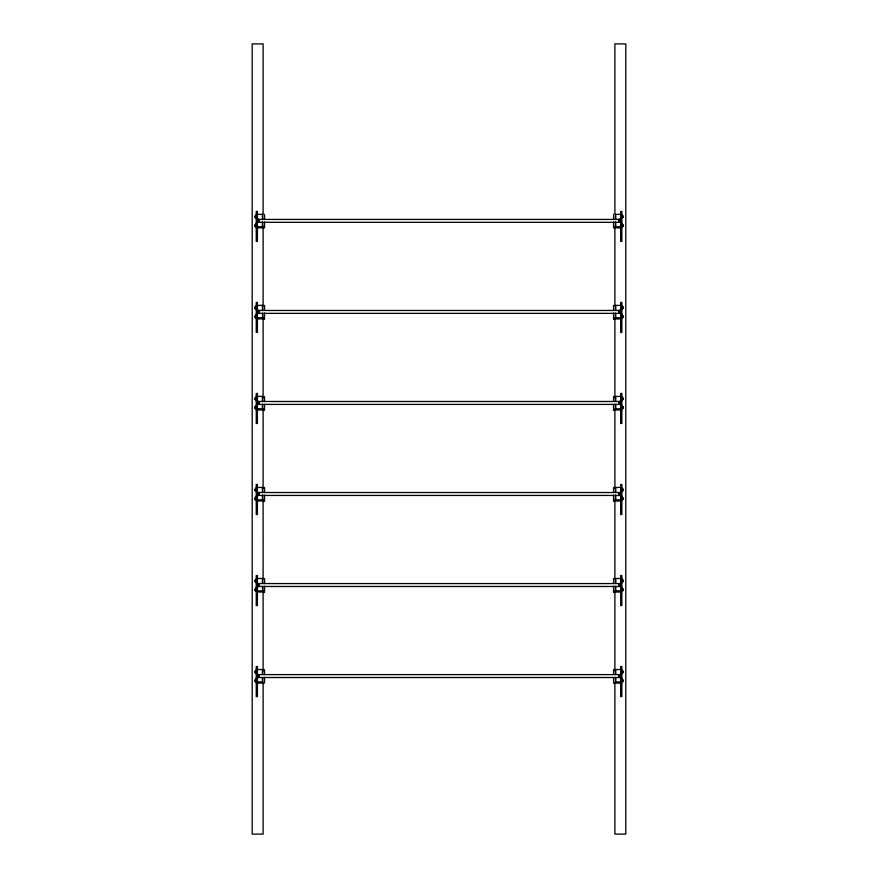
<?xml version="1.0" encoding="UTF-8"?>
<svg xmlns="http://www.w3.org/2000/svg" width="878" height="878" viewBox="0 0 878 878"><rect width="100%" height="100%" fill="white"/><g stroke="black" fill="none" stroke-linecap="round" stroke-linejoin="round"><path stroke-width="1.32" d="M255.86 217.437L255.147 217.524A2.59 2.107 0 0 1 255.147 216.8A2.59 2.36 0 0 1 255.147 215.999L255.86 215.911L255.86 217.524M256.541 225.174L255.805 225.163A2.59 2.107 0 0 1 255.838 224.45A2.59 2.36 0 0 1 255.838 223.649L256.541 223.649M255.125 224.768L255.147 224.757A2.59 2.107 0 0 0 255.147 225.47A2.59 2.36 0 0 0 255.147 226.283L255.86 226.37L255.86 224.757L255.147 224.845A2.59 2.36 0 0 0 255.147 225.646A2.59 2.107 0 0 0 255.147 226.37M255.805 225.108L255.838 225.086A2.59 2.36 0 0 1 255.838 224.285A2.59 2.107 0 0 1 255.838 223.561L255.838 223.649M255.125 306.96L255.86 306.949L255.86 308.562L255.147 308.562A2.59 2.107 0 0 1 255.147 307.838A2.59 2.36 0 0 1 255.147 307.037L255.86 307.037M255.125 308.485L255.147 308.474A2.59 2.36 0 0 1 255.147 307.662A2.59 2.107 0 0 1 255.147 306.949M255.125 317.331L255.147 317.32A2.59 2.36 0 0 1 255.147 316.508A2.59 2.107 0 0 1 255.147 315.795L255.86 315.795L255.86 317.408M256.541 407.249L255.838 407.249A2.59 2.107 0 0 1 255.838 406.525A2.59 2.36 0 0 1 255.838 405.724L256.541 405.724M255.125 406.843L255.86 406.832L255.86 408.446L255.147 408.446A2.59 2.107 0 0 1 255.147 407.721A2.59 2.36 0 0 1 255.147 406.909L255.86 406.909M255.838 407.249L256.541 407.162M255.125 408.369L255.147 408.358A2.59 2.36 0 0 1 255.147 407.546A2.59 2.107 0 0 1 255.147 406.832M622.228 215.911L622.963 215.922A2.59 2.36 0 0 1 622.941 216.8A2.59 2.107 0 0 1 622.941 217.524L622.228 217.437M622.941 217.524L622.963 217.459A2.59 2.36 0 0 0 622.941 216.625A2.59 2.107 0 0 0 622.941 215.911M622.228 226.37L622.963 226.348A2.59 2.107 0 0 0 622.941 225.646A2.59 2.36 0 0 0 622.941 224.845L622.228 224.757M255.125 489.035L255.86 489.101L255.86 490.637L255.147 490.637A2.59 2.107 0 0 1 255.147 489.913A2.59 2.36 0 0 1 255.147 489.101L255.147 489.101A2.59 2.107 0 0 0 255.147 489.737A2.59 2.36 0 0 0 255.147 490.55L255.147 490.55M255.838 498.199L255.805 498.221A2.59 2.107 0 0 1 255.838 497.563A2.59 2.36 0 0 1 255.838 496.761L255.838 496.674A2.59 2.107 0 0 0 255.838 497.398A2.59 2.36 0 0 0 255.838 498.199L256.541 498.287M255.125 497.881L255.147 497.87A2.59 2.107 0 0 0 255.147 498.583A2.59 2.36 0 0 0 255.147 499.395L255.86 499.395M622.228 307.037L622.963 307.015L622.228 306.949M622.228 308.474L622.963 308.485A2.59 2.36 0 0 0 622.941 307.662A2.59 2.107 0 0 0 622.941 306.949M622.25 316.212L622.282 316.19A2.59 2.107 0 0 0 622.25 315.487A2.59 2.36 0 0 0 622.25 314.686L621.547 314.686M622.228 315.795L622.963 315.806A2.59 2.107 0 0 1 622.941 316.508A2.59 2.36 0 0 1 622.941 317.32L622.963 317.331M255.125 581.598L255.147 581.587A2.59 2.36 0 0 1 255.147 580.775A2.59 2.107 0 0 1 255.147 580.062L255.86 580.062L255.86 581.675M256.541 589.237L255.805 589.259A2.59 2.36 0 0 1 255.838 588.425A2.59 2.107 0 0 1 255.838 587.711L256.541 587.711M255.125 588.918L255.86 588.908L255.86 590.521L255.147 590.521A2.59 2.107 0 0 1 255.147 589.796A2.59 2.36 0 0 1 255.147 588.984L255.147 588.984A2.59 2.107 0 0 0 255.147 589.621A2.59 2.36 0 0 0 255.147 590.433L255.147 590.433M622.941 398.074L622.963 398.052A2.59 2.36 0 0 1 622.941 398.875A2.59 2.107 0 0 1 622.941 399.6L622.228 399.6M621.547 405.636L622.282 405.658A2.59 2.36 0 0 1 622.25 406.525A2.59 2.107 0 0 1 622.25 407.249L621.547 407.249M622.25 407.249L622.282 407.183A2.59 2.36 0 0 0 622.25 406.36A2.59 2.107 0 0 0 622.25 405.636M622.228 406.909L622.963 406.898L622.228 406.832M622.228 408.358L622.963 408.369A2.59 2.36 0 0 0 622.941 407.546A2.59 2.107 0 0 0 622.941 406.832M255.125 671.11L255.86 671.176L255.86 672.713L255.125 672.691A2.59 2.36 0 0 1 255.147 671.813A2.59 2.107 0 0 1 255.147 671.088L255.147 671.176A2.59 2.36 0 0 0 255.147 671.988A2.59 2.107 0 0 0 255.147 672.713M255.125 672.636L255.86 672.625M255.838 678.837L255.805 678.815A2.59 2.107 0 0 0 255.838 679.462A2.59 2.36 0 0 0 255.838 680.274L256.541 680.274L255.805 680.34A2.59 2.107 0 0 1 255.838 679.638A2.59 2.36 0 0 1 255.838 678.837L256.541 678.837M255.86 681.471L255.147 681.471A2.59 2.36 0 0 1 255.147 680.659A2.59 2.107 0 0 1 255.147 679.934L255.86 679.934L255.86 681.547M622.228 489.024L622.963 489.035A2.59 2.36 0 0 1 622.941 489.913A2.59 2.107 0 0 1 622.941 490.637L622.228 490.637M622.941 490.637L622.963 490.561A2.59 2.36 0 0 0 622.941 489.737A2.59 2.107 0 0 0 622.941 489.024M622.25 498.287L622.282 498.221A2.59 2.36 0 0 0 622.25 497.398A2.59 2.107 0 0 0 622.25 496.674L622.282 496.739A2.59 2.36 0 0 1 622.25 497.563A2.59 2.107 0 0 1 622.25 498.287L621.547 498.287M622.941 497.947L622.963 497.936A2.59 2.36 0 0 1 622.941 498.759A2.59 2.107 0 0 1 622.941 499.483L622.228 499.483M622.282 589.259L622.25 589.237A2.59 2.36 0 0 0 622.25 588.425A2.59 2.107 0 0 0 622.25 587.711L621.547 587.799M622.25 589.325L622.282 589.303A2.59 2.107 0 0 0 622.25 588.6A2.59 2.36 0 0 0 622.25 587.799L622.315 591.531M622.228 588.908L622.963 588.918A2.59 2.36 0 0 1 622.941 589.796A2.59 2.107 0 0 1 622.941 590.521L622.228 590.521M622.941 590.521L622.963 590.444A2.59 2.36 0 0 0 622.941 589.621A2.59 2.107 0 0 0 622.941 588.908M622.228 671.176L622.963 671.11A2.59 2.36 0 0 1 622.941 671.988A2.59 2.107 0 0 1 622.941 672.713L622.228 672.713M622.941 672.713L622.963 672.636A2.59 2.36 0 0 0 622.941 671.813A2.59 2.107 0 0 0 622.941 671.088M622.25 678.837L622.282 678.76A2.59 2.36 0 0 1 622.25 679.638A2.59 2.107 0 0 1 622.25 680.362L621.547 680.362L622.282 680.34A2.59 2.36 0 0 0 622.25 679.462A2.59 2.107 0 0 0 622.25 678.749L621.547 678.749M622.228 681.471L622.963 681.537A2.59 2.107 0 0 0 622.941 680.834A2.59 2.36 0 0 0 622.941 680.022L622.228 680.022M257.397 227.929L263.104 227.753A6.201 4.994 90 0 0 263.707 227.885L264.53 227.808L264.53 222.002M257.397 318.966L263.104 318.791A6.201 4.994 90 0 0 263.707 318.923L264.53 318.846M264.53 409.883L263.707 409.96A6.201 4.994 90 0 1 263.104 409.828L257.397 410.004M264.53 500.921L263.455 500.954A6.069 4.884 -90 0 1 263.104 500.866L257.397 501.042M257.397 592.079L263.104 591.904A6.201 4.994 90 0 0 263.707 592.035L264.53 591.959M257.397 683.117L263.104 682.941A6.201 4.994 90 0 0 263.707 683.073L264.53 682.996L264.53 677.333M620.691 227.929L615.346 227.841A6.069 4.884 -90 0 1 614.984 227.753A6.069 4.884 90 0 1 614.633 227.841L613.557 227.808L613.557 222.002M620.691 318.966L615.346 318.879A6.069 4.884 -90 0 1 614.984 318.791A6.069 4.884 90 0 1 614.633 318.879L613.557 318.846M620.691 410.004L615.346 409.916A6.069 4.884 -90 0 1 614.984 409.828A6.069 4.884 90 0 1 614.633 409.916L613.557 409.883M620.691 501.042L615.346 500.954A6.069 4.884 -90 0 1 614.984 500.866A6.069 4.884 90 0 1 614.633 500.954L613.557 500.921M620.691 592.079L615.346 591.991A6.069 4.884 -90 0 1 614.984 591.904A6.069 4.884 90 0 1 614.633 591.991L613.557 591.959M620.691 683.117L615.346 683.029A6.069 4.884 -90 0 1 614.984 682.941A6.069 4.884 90 0 1 614.633 683.029L613.557 682.996L613.557 677.333M263.707 226.656L263.455 227.841A6.069 4.884 90 0 1 263.104 227.753A6.069 4.884 90 0 1 262.741 227.841L262.5 226.656M614.38 226.656L614.633 227.841M263.707 317.693L263.455 318.879A6.069 4.884 -90 0 1 263.104 318.791A6.069 4.884 90 0 1 262.741 318.879L262.423 313.292M614.38 317.693L614.633 318.879M262.5 409.96L262.741 409.916A6.069 4.884 90 0 0 263.104 409.828A6.069 4.884 -90 0 0 263.455 409.916L263.707 409.982M614.38 499.769L614.633 500.954M263.707 590.806L263.455 591.991A6.069 4.884 -90 0 1 263.104 591.904A6.069 4.884 90 0 1 262.741 591.991L262.423 586.405M614.38 590.806L614.633 591.991M262.5 683.095L262.741 683.029A6.069 4.884 90 0 0 263.104 682.941A6.069 4.884 90 0 0 263.455 683.029L263.455 683.029M614.633 683.029L614.38 683.095A6.201 4.994 -90 0 0 614.984 682.941L615.588 683.095M257.397 214.353L262.423 214.353L262.423 219.083M620.691 214.353L615.665 214.353L615.665 219.083M255.147 215.999L255.125 215.977A2.59 2.107 0 0 0 255.147 216.625L255.86 216.625M255.147 216.8L255.86 216.8M622.228 216.8L622.941 216.8M620.077 219.423L620.186 222.332L620.351 219.423L257.638 219.423L257.638 222.332L620.329 222.332M255.838 224.45L256.541 224.45M621.547 224.45L622.25 224.45A2.59 2.36 0 0 0 622.25 223.649L622.282 223.627A2.59 2.107 0 0 1 622.25 224.285A2.59 2.36 0 0 1 622.25 225.086L622.282 225.108A2.59 2.107 0 0 0 622.25 224.45M255.147 225.47L255.86 225.47M255.147 225.646L255.86 225.646M622.228 225.646L622.941 225.646M256.255 225.8L257.397 225.8M620.691 225.8L621.833 225.8M255.147 226.283L255.86 226.283M622.228 226.283L622.963 226.304M257.397 226.733L262.423 226.733L262.423 222.079M620.691 226.733L615.665 226.733L615.665 222.079M257.397 305.39L262.423 305.39L262.423 310.121M620.691 305.39L615.665 305.39L615.665 310.121M255.147 307.662L255.86 307.662M622.228 307.662L622.941 307.662M255.147 307.838L255.86 307.838M622.228 307.838L622.941 307.838A2.59 2.36 0 0 0 622.941 307.037M620.077 313.369L620.186 310.461L620.351 313.369L257.638 313.369L257.627 310.461L620.351 310.461M256.541 314.598L255.838 314.598A2.59 2.107 0 0 0 255.838 315.323A2.59 2.36 0 0 0 255.838 316.124L256.541 316.124M621.547 314.598L622.282 314.62A2.59 2.107 0 0 1 622.25 315.323A2.59 2.36 0 0 1 622.25 316.124L622.282 316.146M256.541 314.686L255.838 314.686A2.59 2.36 0 0 0 255.838 315.487A2.59 2.107 0 0 0 255.838 316.212L256.541 316.212M255.838 315.487L256.541 315.487M255.86 317.32L255.125 317.386A2.59 2.107 0 0 1 255.147 316.684L255.86 316.508M622.228 316.684L622.941 316.508M256.255 316.837L257.397 316.837M620.691 316.837L621.833 316.837M622.228 317.32L622.963 317.386A2.59 2.107 0 0 0 622.941 316.684A2.59 2.36 0 0 0 622.941 315.882M257.397 317.77L262.423 317.77M620.691 317.77L615.665 317.77L615.665 313.292M257.397 396.428L262.423 396.428L262.423 401.125M620.691 396.428L615.665 396.428L615.665 401.125M255.86 398.074L255.147 397.986A2.59 2.107 0 0 0 255.147 398.7A2.59 2.36 0 0 0 255.147 399.512L255.86 399.512M622.228 398.074L622.963 397.997A2.59 2.107 0 0 1 622.941 398.7A2.59 2.36 0 0 1 622.941 399.512L622.228 399.512M255.147 398.7L255.86 398.7M255.147 398.074L255.125 398.052A2.59 2.36 0 0 0 255.147 398.875L255.86 398.875M622.228 398.875L622.941 398.875M620.274 401.487L620.351 404.407L257.638 404.407L257.627 401.487L620.329 401.487M255.838 406.525L256.541 406.525M621.547 407.162L622.25 407.162M255.147 407.546L255.86 407.546M255.147 407.721L255.86 407.721M622.228 407.721L622.941 407.721A2.59 2.36 0 0 0 622.941 406.909M256.255 407.875L257.397 407.875M620.691 407.875L621.833 407.875M257.397 408.808L262.423 408.808L262.423 404.396M620.691 408.808L615.665 408.808L615.665 404.396M257.397 487.455L262.423 487.455L262.423 492.196M620.691 487.455L615.665 487.455L615.665 492.196M255.147 489.913L255.86 489.737M622.228 489.913L622.941 489.913M257.638 495.444L620.329 495.444L620.351 492.525L257.638 492.525L257.638 495.444L257.781 492.525M255.838 496.761L256.541 496.761M255.838 497.563L256.541 497.563M621.547 497.563L622.25 497.563M622.228 497.947L622.963 497.881A2.59 2.107 0 0 1 622.941 498.583A2.59 2.36 0 0 1 622.941 499.395L622.228 499.395M255.147 498.583L255.86 498.583M255.147 498.759A2.59 2.107 0 0 0 255.147 499.483L255.86 499.483L255.86 497.87L255.125 497.936A2.59 2.36 0 0 0 255.147 498.759L255.86 498.759M622.228 498.759L622.941 498.759M256.255 498.913L257.397 498.913M620.691 498.913L621.833 498.913M257.397 499.845L262.423 499.845L262.423 495.192M620.691 499.845L615.665 499.845L615.665 495.192M257.397 578.492L262.423 578.492L262.423 583.233M620.691 578.492L615.665 578.492L615.665 583.233M622.228 580.062L622.963 580.073A2.59 2.107 0 0 1 622.941 580.775A2.59 2.36 0 0 1 622.941 581.587L622.963 581.598M255.86 580.139L255.147 580.139A2.59 2.36 0 0 0 255.147 580.951A2.59 2.107 0 0 0 255.147 581.675L255.86 581.587M622.228 580.139L622.963 580.128A2.59 2.36 0 0 1 622.941 580.951A2.59 2.107 0 0 1 622.941 581.675L622.228 581.675M255.147 580.775L255.86 580.775M622.228 580.775L622.941 580.775M255.147 580.951L255.86 580.951M622.228 580.951L622.941 580.951M620.274 586.482L620.351 583.563L257.627 583.563L257.638 586.482L620.329 586.482M621.547 587.711L622.25 587.711M255.805 587.777L256.541 587.799M255.838 587.799A2.59 2.36 0 0 0 255.838 588.6L256.541 588.6M621.547 588.6L622.25 588.6M256.541 589.325L255.838 589.325A2.59 2.107 0 0 1 255.838 588.6M255.147 589.621L255.86 589.621M255.147 589.796L255.86 589.796M256.255 589.95L257.397 589.95M620.691 589.95L621.833 589.95M622.228 589.796L622.941 589.796M257.397 590.883L262.423 590.883M620.691 590.883L615.665 590.883L615.665 586.405M257.397 669.53L262.423 669.53L262.423 674.238M620.691 669.53L615.665 669.53L615.665 674.238M255.147 671.813L255.86 671.813M255.147 671.988L255.86 671.988M622.228 671.988L622.941 671.988M622.228 672.625L622.941 672.625M257.638 677.52L620.329 677.52L620.351 674.6L257.638 674.6L257.627 677.52L257.781 674.6M255.838 679.638L256.541 679.638M622.228 679.934L622.963 679.956A2.59 2.107 0 0 1 622.941 680.659A2.59 2.36 0 0 1 622.941 681.471L622.963 681.482M255.86 680.022L255.147 680.022A2.59 2.36 0 0 0 255.147 680.834A2.59 2.107 0 0 0 255.147 681.547M255.147 680.659L255.86 680.659M255.147 680.834L255.86 680.834M622.228 680.834L622.941 680.834M256.255 680.977L257.397 680.977M620.691 680.977L621.833 680.977M257.397 681.921L262.423 681.921L262.423 677.498M620.691 681.921L615.665 681.921L615.665 677.498M615.588 409.96L614.984 409.828A6.201 4.994 -90 0 1 614.38 409.96M263.455 500.954L263.707 499.769M614.38 227.885A6.201 4.994 -90 0 0 614.984 227.753L615.588 227.885L615.588 226.656M614.38 500.998A6.201 4.994 -90 0 0 614.984 500.866L615.588 500.998L615.588 499.769M614.38 592.035A6.201 4.994 -90 0 0 614.984 591.904L615.588 592.035L615.588 590.806M622.941 224.757L622.963 224.768A2.59 2.107 0 0 1 622.941 225.47A2.59 2.36 0 0 1 622.941 226.283M255.147 217.524L255.125 217.503A2.59 2.36 0 0 1 255.147 216.625M255.805 405.702L255.838 405.724A2.59 2.107 0 0 0 255.838 406.36A2.59 2.36 0 0 0 255.838 407.162M622.315 214.891L622.315 218.534M622.315 223.736L622.315 227.38M622.315 305.928L622.315 309.572M622.315 314.774L622.315 318.418M622.315 396.966L622.315 400.609M622.315 405.812L622.315 409.455M622.315 488.003L622.315 491.647M622.315 496.849L622.315 500.493M622.315 579.041L622.315 582.685M622.315 670.079L622.315 673.722M622.315 678.924L622.315 682.568M621.833 211.28L621.833 241.494M621.833 302.317L621.833 332.532M621.833 393.344L621.833 423.569M621.833 484.382L621.833 514.607M621.833 575.419L621.833 605.644M621.833 666.457L621.833 696.682M621.635 222.551L621.635 226.195M621.635 313.589L621.635 317.221M621.635 404.626L621.635 408.259M621.635 495.664L621.635 499.297M621.635 586.691L621.635 590.334M621.635 677.728L621.635 681.372M621.141 222.891L621.141 223.539M621.141 223.802L621.141 224.933M621.141 225.196L621.141 225.844M621.141 314.115L621.141 314.84M621.141 315.125L621.141 316.234M621.141 316.475L621.141 317.024M621.141 405.614L621.141 407.513M621.141 496.915L621.141 498.046M621.141 588.227L621.141 589.347M621.141 589.588L621.141 590.137M621.141 678.485L621.141 680.626M620.691 211.28L620.691 241.494M620.691 302.317L620.691 332.532M620.691 393.344L620.691 423.569M620.691 484.382L620.691 514.607M620.691 575.419L620.691 605.644M620.691 666.457L620.691 696.682M620.077 401.487L620.186 404.407M620.077 492.525L620.186 495.444M620.186 583.563L620.077 586.482M620.077 674.6L620.186 677.52M619.923 219.423L619.923 222.332M619.923 310.461L619.923 313.369M619.923 401.487L619.923 404.407M619.923 492.525L619.923 495.444M619.923 583.563L619.923 586.482M619.923 674.6L619.923 677.52M619.758 219.423L619.758 222.332M619.758 310.461L619.758 313.369M619.758 401.487L619.758 404.407M619.758 492.525L619.758 495.444M619.758 583.563L619.758 586.482M619.758 674.6L619.758 677.52M619.572 219.423L619.572 222.332M619.572 310.461L619.572 313.369M619.572 401.487L619.572 404.407M619.572 492.525L619.572 495.444M619.572 583.563L619.572 586.482M619.572 674.6L619.572 677.52M619.363 219.423L619.363 222.332M619.363 310.461L619.363 313.369M619.363 401.487L619.363 404.407M619.363 492.525L619.363 495.444M619.363 583.563L619.363 586.482M619.363 674.6L619.363 677.52M619.144 219.423L619.144 222.332M619.144 310.461L619.144 313.369M619.144 401.487L619.144 404.407M619.144 492.525L619.144 495.444M619.144 583.563L619.144 586.482M619.144 674.6L619.144 677.52M618.924 219.423L618.924 222.332M618.924 310.461L618.924 313.369M618.924 401.487L618.924 404.407M618.924 492.525L618.924 495.444M618.924 583.563L618.924 586.482M618.924 674.6L618.924 677.52M615.588 317.693L615.588 318.955L614.984 318.791A6.201 4.994 -90 0 1 614.38 318.923M615.445 214.353L615.445 219.083M615.445 222.079L615.445 226.733M615.445 305.39L615.445 310.121M615.445 313.292L615.445 317.77M615.445 396.428L615.445 401.125M615.445 404.396L615.445 408.808M615.445 487.455L615.445 492.196M615.445 495.192L615.445 499.845M615.445 578.492L615.445 583.233M615.445 586.405L615.445 590.883M615.445 669.53L615.445 674.238M615.445 677.498L615.445 681.921M614.984 226.656L614.984 227.753M614.984 408.731L614.984 409.828M614.984 499.769L614.984 500.866M614.984 590.806L614.984 591.904M614.885 214.012L614.885 43.9L625.805 43.9L625.805 834.1L614.885 834.1L614.885 683.194M614.885 226.359L614.885 305.928M614.885 318.275L614.885 397.844M614.885 410.191L614.885 488.387M614.885 499.362L614.885 578.931M614.885 591.278L614.885 670.847M613.557 214.353L613.557 219.083M613.557 305.39L613.557 310.121M613.557 313.04L613.557 318.966M613.557 396.428L613.557 401.158M613.557 404.33L613.557 410.004M613.557 487.455L613.557 492.196M613.557 495.115L613.557 501.042M613.557 578.492L613.557 583.233M613.557 586.153L613.557 592.079M613.557 669.53L613.557 674.271M264.53 214.353L264.53 219.083M264.53 305.39L264.53 310.121M264.53 313.04L264.53 318.966M264.53 396.428L264.53 401.158M264.53 404.33L264.53 410.004M264.53 487.455L264.53 492.196M264.53 495.115L264.53 501.042M264.53 578.492L264.53 583.233M264.53 586.153L264.53 592.079M264.53 669.53L264.53 674.271M263.115 214.012L263.115 43.9L252.195 43.9L252.195 834.1L263.115 834.1L263.115 683.194M263.115 226.359L263.115 305.928M263.115 318.275L263.115 397.844M263.104 408.731L263.104 409.828M263.115 410.191L263.115 488.387M263.104 499.769L263.115 578.931M263.104 590.806L263.115 670.847M262.643 214.353L262.643 219.083M262.643 222.079L262.643 226.733M262.643 305.39L262.643 310.121M262.643 313.292L262.643 317.77M262.643 396.428L262.643 401.125M262.643 404.396L262.643 408.808M262.643 487.455L262.643 492.196M262.643 495.192L262.643 499.845M262.643 578.492L262.643 583.233M262.643 586.405L262.643 590.883M262.643 669.53L262.643 674.238M262.643 677.498L262.643 681.921M262.5 499.769L262.741 500.954A6.069 4.884 90 0 0 263.104 500.866M259.054 219.423L259.054 222.332M259.054 310.461L259.054 313.369M259.054 401.487L259.054 404.407M259.054 492.525L259.054 495.444M259.054 583.563L259.054 586.482M259.054 674.6L259.054 677.52M258.823 219.423L258.823 222.332M258.823 310.461L258.823 313.369M258.823 401.487L258.823 404.407M258.823 492.525L258.823 495.444M258.823 583.563L258.823 586.482M258.823 674.6L258.823 677.52M258.604 219.423L258.604 222.332M258.604 310.461L258.604 313.369M258.604 401.487L258.604 404.407M258.604 492.525L258.604 495.444M258.604 583.563L258.604 586.482M258.604 674.6L258.604 677.52M258.406 219.423L258.406 222.332M258.406 310.461L258.406 313.369M258.406 401.487L258.406 404.407M258.406 492.525L258.406 495.444M258.406 583.563L258.406 586.482M258.406 674.6L258.406 677.52M258.044 219.423L258.209 222.332M258.044 310.461L258.209 313.369M258.044 401.487L258.209 404.407M258.044 492.525L258.209 495.444M258.209 583.563L258.044 586.482M258.209 674.6L258.044 677.52M257.902 219.423L257.902 222.332M257.902 310.461L257.902 313.369M257.902 401.487L257.902 404.407M257.902 492.525L257.902 495.444M257.902 583.563L257.902 586.482M257.902 674.6L257.902 677.52M257.781 219.423L257.693 222.332M257.693 310.461L257.781 313.369M257.693 401.487L257.781 404.407M257.781 583.563L257.693 586.482M257.397 211.28L257.397 241.494M257.397 302.317L257.397 332.532M257.397 393.344L257.397 423.569M257.397 484.382L257.397 514.607M257.397 575.419L257.397 605.644M257.397 666.457L257.397 696.682M256.947 222.891L256.947 223.539M256.947 223.802L256.947 224.933M256.947 225.196L256.947 225.844M256.947 314.115L256.947 314.84M256.947 315.125L256.947 316.234M256.947 316.475L256.947 317.024M256.947 405.614L256.947 407.513M256.947 496.915L256.947 498.046M256.947 588.227L256.947 589.347M256.947 589.588L256.947 590.137M256.947 678.485L256.947 680.626M256.453 222.551L256.453 226.195M256.453 313.589L256.453 317.221M256.453 404.626L256.453 408.259M256.453 495.664L256.453 499.297M256.453 586.691L256.453 590.334M256.453 677.728L256.453 681.372M256.255 211.28L256.255 241.494M256.255 302.317L256.255 332.532M256.255 393.344L256.255 423.569M256.255 484.382L256.255 514.607M256.255 575.419L256.255 605.644M256.255 666.457L256.255 696.682M255.86 397.986L255.86 399.6L255.147 399.6A2.59 2.107 0 0 1 255.147 398.875M255.772 214.891L255.772 218.534M255.772 223.736L255.772 227.38M255.772 305.928L255.772 309.572M255.772 314.774L255.772 318.418M255.772 396.966L255.772 400.609M255.772 405.812L255.772 409.455M255.772 488.003L255.772 491.647M255.772 496.849L255.772 500.493M255.772 579.041L255.772 582.685M255.772 587.887L255.772 591.531M255.772 670.079L255.772 673.722M255.772 678.924L255.772 682.568M263.104 227.753A6.069 4.884 -90 0 1 262.741 227.841M263.104 682.941A6.069 4.884 -90 0 1 262.741 683.029M263.707 500.998A6.201 4.994 90 0 1 263.224 500.899M622.941 307.838A2.59 2.107 0 0 1 622.941 308.562M255.147 316.684A2.59 2.36 0 0 1 255.147 315.882M263.104 318.791A6.069 4.884 -90 0 1 262.741 318.879M622.941 407.721A2.59 2.107 0 0 1 622.941 408.446M263.104 591.904A6.069 4.884 -90 0 1 262.741 591.991"/></g></svg>
